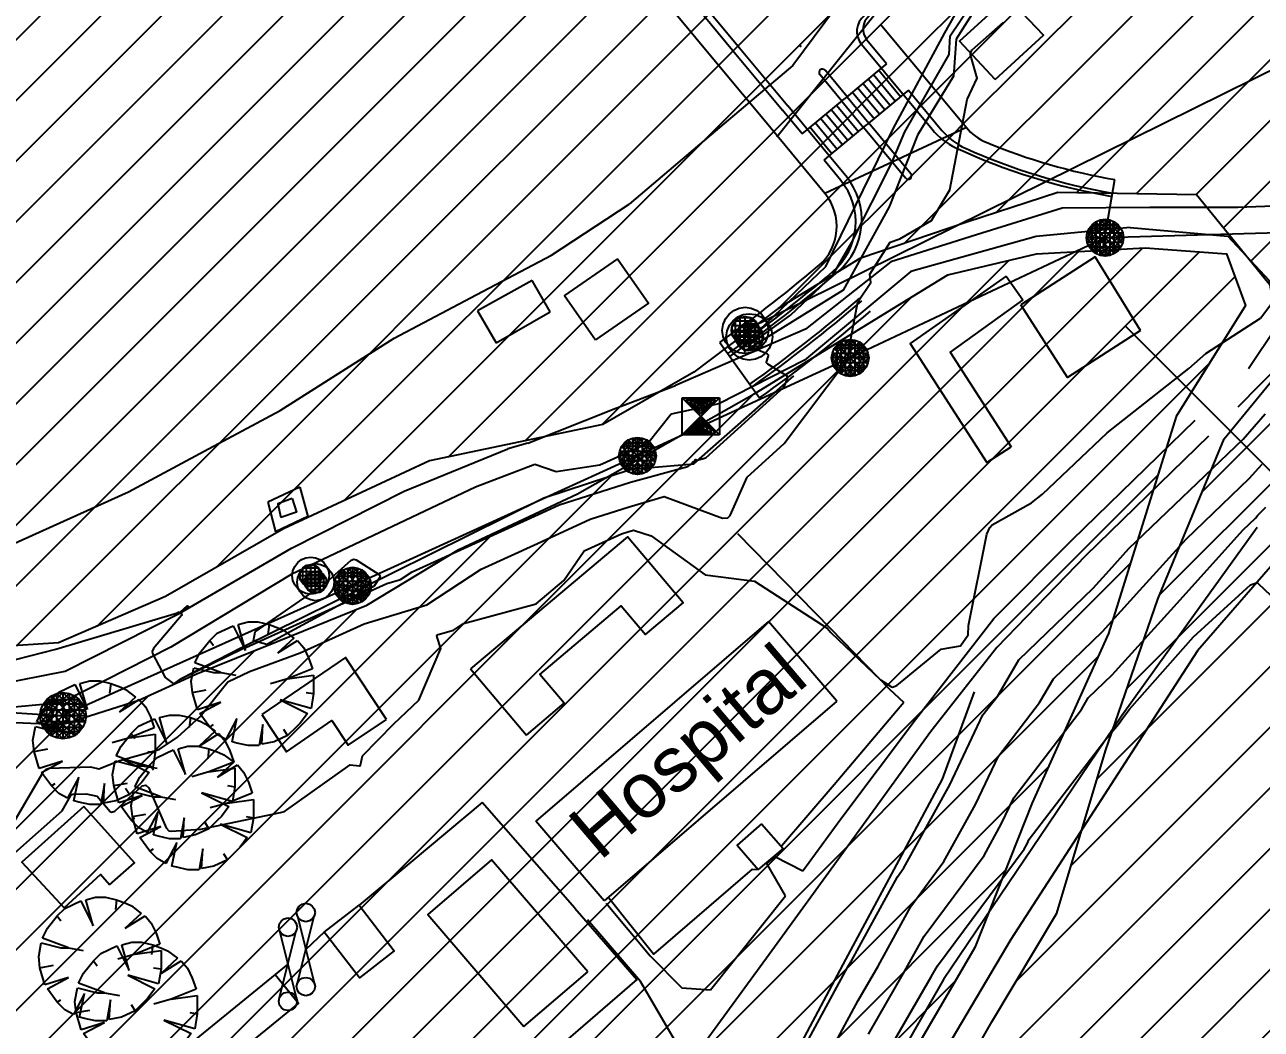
# Model space of a CAD drawing. Extents: x 13365 to 36625, y 86498 to 171760.
# Drawn here: x 15876.2 to 16056.3, y 88306.4 to 88452.8 of the extents above; entities that cross this region are included whole.
import ezdxf

# ---------------------------------------------------------------- set-up
doc = ezdxf.new("R2010")
doc.units = 0
doc.header["$LTSCALE"] = 5
doc.header["$MEASUREMENT"] = 0
for name, pattern in [('18', [13.5, 5, -1.6, 0.3, -1.6, 5]), ('A_CONTINUOUS_LINE', [0]), ('KERB', [16, 5, -6, 5])]:
    doc.linetypes.add(name, pattern=pattern)
doc.layers.get('0').update_dxf_attribs({"linetype": 'A_CONTINUOUS_LINE'})
for name, color, linetype in [('BOUNDARY', 7, 'A_CONTINUOUS_LINE'), ('Commercial', 11, 'Continuous'), ('CONTOUR', 255, 'Continuous'), ('ELECTRIC', 240, 'A_CONTINUOUS_LINE'), ('EXISTING BUILDING', 21, 'A_CONTINUOUS_LINE'), ('EXISTING ROAD', 25, 'A_CONTINUOUS_LINE'), ('Institutional', 151, 'Continuous'), ('Phase1', 7, 'Continuous'), ('Recreational', 73, 'Continuous'), ('RELIEF', 255, 'A_CONTINUOUS_LINE'), ('Residential', 51, 'Continuous'), ('STREAM & RIVER FRONT', 161, 'A_CONTINUOUS_LINE'), ('TELECOM', 94, 'A_CONTINUOUS_LINE'), ('text', 7, 'Continuous'), ('TREES & VEGETN', 72, 'A_CONTINUOUS_LINE')]:
    doc.layers.add(name, color=color, linetype=linetype)

# ---------------------------------------------------------------- blocks, each defined once
blk = doc.blocks.new('S038')
at = {"color": 0}
for p, q in [((-0.5, 0), (0, 0.5)), ((-0.48, -0.13), (0.13, 0.48)), ((0.25, 0.43), (-0.43, -0.25)), ((-0.43, 0.25), (-0.35, 0.35)), ((-0.35, 0.35), (-0.25, 0.43)), ((-0.35, -0.35), (0.35, 0.35)), ((0.35, -0.35), (-0.35, 0.35)), ((-0.35, 0.35), (0.35, 0.35)), ((-0.35, -0.35), (-0.35, 0.35)), ((-0.25, 0.43), (-0.13, 0.48)), ((0.43, -0.25), (-0.25, 0.43)), ((-0.25, 0.43), (-0.25, -0.43)), ((-0.13, 0.48), (0, 0.5)), ((-0.13, -0.48), (-0.13, 0.48)), ((-0.13, 0.48), (0.48, -0.13)), ((0, 0.5), (0.13, 0.48)), ((0.5, 0), (0, 0.5)), ((0, 0.5), (0, -0.5)), ((0.13, 0.48), (0.25, 0.43)), ((0.13, 0.48), (0.13, -0.48)), ((0.25, 0.43), (0.35, 0.35)), ((0.25, -0.43), (0.25, 0.43)), ((0.35, 0.35), (0.43, 0.25)), ((0.35, 0.35), (0.35, -0.35)), ((-0.5, 0), (-0.48, 0.13)), ((-0.48, -0.13), (-0.5, 0)), ((0, -0.5), (-0.5, 0)), ((-0.5, 0), (0.5, 0)), ((-0.48, 0.13), (-0.43, 0.25)), ((0.13, -0.48), (-0.48, 0.13)), ((-0.48, 0.13), (0.48, 0.13)), ((0.43, 0.25), (-0.43, 0.25)), ((-0.43, 0.25), (0.25, -0.43)), ((-0.25, -0.43), (0.43, 0.25)), ((0.48, 0.13), (-0.13, -0.48)), ((0, -0.5), (0.5, 0)), ((0.43, 0.25), (0.48, 0.13)), ((0.48, 0.13), (0.5, 0)), ((0.5, 0), (0.48, -0.13)), ((-0.43, -0.25), (-0.48, -0.13)), ((0.48, -0.13), (-0.48, -0.13)), ((-0.35, -0.35), (-0.43, -0.25)), ((-0.43, -0.25), (0.43, -0.25)), ((0.43, -0.25), (0.35, -0.35)), ((0.48, -0.13), (0.43, -0.25)), ((-0.25, -0.43), (-0.35, -0.35)), ((0.35, -0.35), (-0.35, -0.35)), ((-0.13, -0.48), (-0.25, -0.43)), ((0, -0.5), (-0.13, -0.48)), ((0.13, -0.48), (0, -0.5)), ((0.25, -0.43), (0.13, -0.48)), ((0.35, -0.35), (0.25, -0.43))]:
    blk.add_line(p, q, dxfattribs=at)
blk = doc.blocks.new('S034')
at = {"color": 0}
for p, q in [((-0.43, 0.25), (-0.35, 0.35)), ((-0.35, 0.35), (-0.25, 0.43)), ((-0.25, 0.43), (-0.13, 0.48)), ((-0.21, 0.21), (-0.11, 0.28)), ((-0.13, 0.48), (0, 0.5)), ((-0.11, 0.28), (0, 0.3)), ((-0.11, -0.28), (-0.11, 0.28)), ((-0.11, 0.28), (0.11, 0.28)), ((0, 0.5), (0.13, 0.48)), ((0, 0.3), (0.11, 0.28)), ((0, -0.3), (0, 0.3)), ((0.11, 0.28), (0.21, 0.21)), ((0.11, 0.28), (0.11, -0.28)), ((0.13, 0.48), (0.25, 0.43)), ((0.25, 0.43), (0.35, 0.35)), ((0.35, 0.35), (0.43, 0.25)), ((-0.5, 0), (-0.48, 0.13)), ((-0.48, -0.13), (-0.5, 0)), ((-0.48, 0.13), (-0.43, 0.25)), ((-0.3, 0), (-0.28, 0.11)), ((-0.28, -0.11), (-0.3, 0)), ((0.3, 0), (-0.3, 0)), ((-0.28, 0.11), (-0.21, 0.21)), ((-0.28, -0.11), (-0.28, 0.11)), ((-0.28, 0.11), (0.28, 0.11)), ((-0.21, -0.21), (-0.21, 0.21)), ((-0.21, 0.21), (0.21, 0.21)), ((0.21, 0.21), (0.28, 0.11)), ((0.21, 0.21), (0.21, -0.21)), ((0.28, 0.11), (0.3, 0)), ((0.28, 0.11), (0.28, -0.11)), ((0.3, 0), (0.28, -0.11)), ((0.43, 0.25), (0.48, 0.13)), ((0.48, 0.13), (0.5, 0)), ((0.5, 0), (0.48, -0.13)), ((-0.43, -0.25), (-0.48, -0.13)), ((-0.35, -0.35), (-0.43, -0.25)), ((-0.21, -0.21), (-0.28, -0.11)), ((0.28, -0.11), (-0.28, -0.11)), ((-0.11, -0.28), (-0.21, -0.21)), ((0.21, -0.21), (-0.21, -0.21)), ((0.21, -0.21), (0.11, -0.28)), ((0.28, -0.11), (0.21, -0.21)), ((0.43, -0.25), (0.35, -0.35)), ((0.48, -0.13), (0.43, -0.25)), ((-0.25, -0.43), (-0.35, -0.35)), ((-0.13, -0.48), (-0.25, -0.43)), ((0, -0.5), (-0.13, -0.48)), ((0, -0.3), (-0.11, -0.28)), ((0.11, -0.28), (-0.11, -0.28)), ((0.11, -0.28), (0, -0.3)), ((0.13, -0.48), (0, -0.5)), ((0.25, -0.43), (0.13, -0.48)), ((0.35, -0.35), (0.25, -0.43))]:
    blk.add_line(p, q, dxfattribs=at)
blk = doc.blocks.new('S014')
at = {"color": 0}
for p, q in [((-0.5, -0.5), (-0.5, 0.5)), ((-0.5, 0.5), (0.5, 0.5)), ((-0.5, -0.5), (0.5, 0.5)), ((0.5, -0.5), (-0.5, 0.5)), ((-0.45, -0.4), (-0.45, 0.4)), ((-0.45, 0.4), (-0.05, 0)), ((0.45, 0.4), (0.05, 0)), ((0.45, -0.4), (0.45, 0.4)), ((0.5, 0.5), (0.5, -0.5)), ((-0.05, 0), (-0.45, -0.4)), ((-0.4, -0.3), (-0.4, 0.3)), ((-0.4, 0.3), (-0.1, 0)), ((-0.1, 0), (-0.4, -0.3)), ((-0.35, -0.2), (-0.35, 0.2)), ((-0.35, 0.2), (-0.15, 0)), ((-0.15, 0), (-0.35, -0.2)), ((-0.3, -0.1), (-0.3, 0.1)), ((-0.3, 0.1), (-0.2, 0)), ((-0.2, 0), (-0.3, -0.1)), ((-0.26, -0.02), (-0.26, 0.02)), ((-0.26, 0.02), (-0.24, 0)), ((-0.24, 0), (-0.26, -0.02)), ((0.05, 0), (0.45, -0.4)), ((0.4, 0.3), (0.1, 0)), ((0.1, 0), (0.4, -0.3)), ((0.35, 0.2), (0.15, 0)), ((0.15, 0), (0.35, -0.2)), ((0.3, 0.1), (0.2, 0)), ((0.2, 0), (0.3, -0.1)), ((0.26, 0.02), (0.24, 0)), ((0.24, 0), (0.26, -0.02)), ((0.26, -0.02), (0.26, 0.02)), ((0.3, -0.1), (0.3, 0.1)), ((0.35, -0.2), (0.35, 0.2)), ((0.4, -0.3), (0.4, 0.3)), ((0.5, -0.5), (-0.5, -0.5))]:
    blk.add_line(p, q, dxfattribs=at)
blk = doc.blocks.new('S111')
at = {"color": 0}
for p, q in [((-0.5, 0), (-0.49, 0.04)), ((-0.49, -0.04), (-0.5, 0)), ((-0.49, 0.04), (-0.47, 0.07)), ((-0.47, 0.07), (-0.44, 0.09)), ((-0.44, 0.09), (-0.4, 0.1)), ((-0.4, 0.1), (-0.36, 0.09)), ((-0.36, 0.09), (-0.33, 0.07)), ((-0.36, -0.09), (0.36, 0.09)), ((0.36, -0.09), (-0.36, 0.09)), ((-0.33, 0.07), (-0.31, 0.04)), ((-0.31, 0.04), (-0.3, 0)), ((-0.3, 0), (-0.31, -0.04)), ((0.3, 0), (0.31, 0.04)), ((0.31, -0.04), (0.3, 0)), ((0.31, 0.04), (0.33, 0.07)), ((0.33, 0.07), (0.36, 0.09)), ((0.36, 0.09), (0.4, 0.1)), ((0.4, 0.1), (0.44, 0.09)), ((0.44, 0.09), (0.47, 0.07)), ((0.47, 0.07), (0.49, 0.04)), ((0.49, 0.04), (0.5, 0)), ((0.5, 0), (0.49, -0.04)), ((-0.47, -0.07), (-0.49, -0.04)), ((-0.44, -0.09), (-0.47, -0.07)), ((-0.4, -0.1), (-0.44, -0.09)), ((-0.36, -0.09), (-0.4, -0.1)), ((-0.33, -0.07), (-0.36, -0.09)), ((-0.31, -0.04), (-0.33, -0.07)), ((0.33, -0.07), (0.31, -0.04)), ((0.36, -0.09), (0.33, -0.07)), ((0.4, -0.1), (0.36, -0.09)), ((0.44, -0.09), (0.4, -0.1)), ((0.47, -0.07), (0.44, -0.09)), ((0.49, -0.04), (0.47, -0.07))]:
    blk.add_line(p, q, dxfattribs=at)
blk = doc.blocks.new('S076')
at = {"color": 0}
for p, q in [((-0.35, 0.36), (-0.29, 0.41)), ((-0.29, 0.41), (-0.21, 0.45)), ((-0.21, 0.45), (-0.12, 0.48)), ((-0.12, 0.48), (-0.04, 0.28)), ((-0.04, 0.28), (-0.07, 0.49)), ((-0.07, 0.49), (0.08, 0.49)), ((0.07, 0.43), (0.08, 0.49)), ((0.08, 0.49), (0.2, 0.47)), ((0.2, 0.47), (0.13, 0.22)), ((0.13, 0.22), (0.24, 0.44)), ((0.24, 0.44), (0.32, 0.38)), ((-0.43, 0.25), (-0.37, 0.33)), ((-0.37, 0.33), (-0.25, 0.2)), ((-0.25, 0.2), (-0.35, 0.36)), ((0.32, 0.38), (0.35, 0.35)), ((0.35, 0.35), (0.42, 0.28)), ((-0.48, 0.13), (-0.45, 0.21)), ((-0.45, 0.21), (-0.43, 0.25)), ((-0.04, 0.28), (0, 0.14)), ((0.42, 0.28), (0.37, 0.25)), ((0.42, 0.28), (0.47, 0.17)), ((-0.5, 0.04), (-0.48, 0.13)), ((-0.48, 0.13), (-0.4, 0.12)), ((0.47, 0.17), (0.49, 0.07)), ((-0.5, -0.04), (-0.5, 0.04)), ((0.49, 0.07), (0.33, 0.08)), ((0.33, 0.08), (0.5, 0.05)), ((0.5, 0.05), (0.5, -0.04)), ((-0.48, -0.12), (-0.5, -0.04)), ((-0.27, -0.06), (-0.48, -0.12)), ((-0.47, -0.16), (-0.27, -0.06)), ((0.5, -0.04), (0.48, -0.13)), ((-0.41, -0.29), (-0.47, -0.16)), ((-0.09, -0.26), (-0.07, -0.14)), ((0.47, -0.17), (0.28, -0.13)), ((0.28, -0.13), (0.45, -0.22)), ((0.48, -0.13), (0.47, -0.17)), ((-0.35, -0.35), (-0.41, -0.29)), ((-0.09, -0.26), (-0.17, -0.47)), ((-0.09, -0.32), (-0.09, -0.26)), ((0.24, -0.43), (0.15, -0.26)), ((0.15, -0.26), (0.21, -0.45)), ((0.41, -0.29), (0.35, -0.35)), ((0.45, -0.22), (0.41, -0.29)), ((-0.35, -0.35), (-0.31, -0.32)), ((-0.25, -0.43), (-0.35, -0.35)), ((-0.13, -0.48), (-0.09, -0.32)), ((0.07, -0.49), (0.05, -0.38)), ((0.35, -0.35), (0.24, -0.43)), ((0.35, -0.35), (0.33, -0.32)), ((-0.17, -0.47), (-0.25, -0.43)), ((-0.02, -0.5), (-0.13, -0.48)), ((0.07, -0.49), (-0.02, -0.5)), ((0.21, -0.45), (0.07, -0.49))]:
    blk.add_line(p, q, dxfattribs=at)

msp = doc.modelspace()

# ---------------------------------------------------------------- hatches: boundary and pattern name
at = {"layer": 'Commercial', "linetype": 'Continuous'}
h = msp.add_hatch(dxfattribs=at)
h.set_pattern_fill('ANSI31', color=256, scale=50, style=0)
edge = h.paths.add_edge_path()
edge.add_arc((15950.24, 88496.61), 15.56, 174.6777, 264.6777, ccw=False)
edge.add_line((15934.75, 88498.05), (15906.02, 88532.68))
edge.add_line((15906.02, 88532.68), (15899.63, 88540.38))
edge.add_line((15899.63, 88540.38), (15893.25, 88548.08))
edge.add_line((15893.25, 88548.08), (15910.18, 88562.12))
edge.add_line((15910.18, 88562.12), (15916.56, 88554.43))
edge.add_line((15916.56, 88554.43), (15962.74, 88592.74))
edge.add_line((15962.74, 88592.74), (16082.04, 88691.7))
edge.add_line((16082.04, 88691.7), (16199.02, 88788.75))
edge.add_line((16199.02, 88788.75), (16197.43, 88790.67))
edge.add_line((16197.43, 88790.67), (16212.05, 88802.8))
edge.add_line((16212.05, 88802.8), (16220.35, 88792.79))
edge.add_line((16220.35, 88792.79), (16248.76, 88758.55))
edge.add_line((16248.76, 88758.55), (16262.81, 88741.61))
edge.add_line((16262.81, 88741.61), (16291.54, 88706.98))
edge.add_line((16291.54, 88706.98), (16300.8, 88695.82))
edge.add_line((16300.8, 88695.82), (16286.18, 88683.69))
edge.add_line((16286.18, 88683.69), (16283.3, 88687.15))
edge.add_line((16283.3, 88687.15), (16260.21, 88668))
edge.add_line((16260.21, 88668), (16244.43, 88654.91))
edge.add_line((16244.43, 88654.91), (16207.37, 88624.16))
edge.add_line((16207.37, 88624.16), (16155.82, 88581.4))
edge.add_line((16155.82, 88581.4), (16117.83, 88549.88))
edge.add_line((16117.83, 88549.88), (16110.13, 88543.5))
edge.add_line((16110.13, 88543.5), (16047.02, 88491.14))
edge.add_line((16047.02, 88491.14), (16000.84, 88452.83))
edge.add_line((16000.84, 88452.83), (16013.34, 88437.77))
edge.add_line((16013.34, 88437.77), (15992.73, 88428.16))
edge.add_line((15992.73, 88428.16), (15983.91, 88438.79))
edge.add_line((15983.91, 88438.79), (15977.52, 88446.48))
edge.add_line((15977.52, 88446.48), (15948.79, 88481.12))
at = {"layer": 'Institutional', "linetype": 'Continuous'}
h = msp.add_hatch(dxfattribs=at)
h.set_pattern_fill('ANSI31', color=256, scale=50, style=0)
h.paths.add_polyline_path([(15780.75, 88086.37), (15774.96, 88087.17), (15771.26, 88088.78), (15767.4, 88091.35), (15764.02, 88094.56), (15762.9, 88097.77), (15763.54, 88103.23), (15764.99, 88110.3), (15766.44, 88116.24), (15767.88, 88122.66), (15769.82, 88130.59), (15771.75, 88138.78), (15773.19, 88145.37), (15775.29, 88155.7), (15776.9, 88163.4), (15779.47, 88169.99), (15782.53, 88176.9), (15785.44, 88181.93), (15789.79, 88191.09), (15793.48, 88200.08), (15798.81, 88210.91), (15802.51, 88218.62), (15805.72, 88225.69), (15808.09, 88236.65), (15809.56, 88245.7), (15811.89, 88254.9), (15813.14, 88262.38), (15816.1, 88269.71), (15818.91, 88278.75), (15825.96, 88290.35), (15835.19, 88303.64), (15841.59, 88310.35), (15846.74, 88315.96), (15851.43, 88321.89), (15855.19, 88328.8), (15852.07, 88337.53), (15849.57, 88347.35), (15849.1, 88353.42), (15864.52, 88351.52), (15881.61, 88350.81), (15892.77, 88354.37), (15901.07, 88358.16), (15912.94, 88362.9), (15926.01, 88368.18), (15939.38, 88376.29), (15956.67, 88384.4), (15982.77, 88399.2), (16000.57, 88410.17), (16010.63, 88416.33), (16023.58, 88419.39), (16039.37, 88420.27), (16051.22, 88419.39), (16054.02, 88411.84), (16043.88, 88395.7), (16034.06, 88364.06), (16022.92, 88339.39), (16014.56, 88318.3), (16001.81, 88296.41), (15991.45, 88277.71), (15980.7, 88262.59), (15967.95, 88248.66), (15952.76, 88229.99), (15941.66, 88218.9), (15931.64, 88208.17), (15920.18, 88195.65), (15909.5, 88184.51), (15900, 88173.84), (15893.67, 88163.56), (15881.4, 88155.26), (15874.65, 88150.82), (15858.82, 88139.75), (15848.93, 88134.22), (15827.16, 88126.31), (15814.89, 88118.01), (15808.14, 88111.2), (15799.03, 88099.74), (15793.1, 88092.22), (15785.97, 88087.87)])
at = {"layer": 'Recreational', "linetype": 'Continuous'}
h = msp.add_hatch(dxfattribs=at)
h.set_pattern_fill('ANSI31', color=256, scale=50, style=0)
h.paths.add_polyline_path([(16925.04, 88786.82), (16936.03, 88794.73), (16947.61, 88802.45), (16962.29, 88809.39), (16976.57, 88812.09), (16983.14, 88809), (16986.23, 88800.52), (16986.61, 88791.64), (16967.53, 88779.17), (16951.49, 88770.08), (16934.59, 88758.82), (16914.22, 88751.46), (16893.85, 88741.51), (16869.9, 88732.34), (16848.23, 88722.39), (16827.43, 88716.32), (16807.06, 88707.67), (16796.66, 88696.84), (16791.89, 88682.12), (16793.58, 88667.27), (16776.24, 88655.15), (16755.44, 88642.16), (16730.74, 88633.07), (16699, 88620.88), (16673, 88608.76), (16645.69, 88596.64), (16626.19, 88584.08), (16604.87, 88574.88), (16584.5, 88567.95), (16566.74, 88556.26), (16551.57, 88548.47), (16527.73, 88536.78), (16509.97, 88521.63), (16493.01, 88512.02), (16480.88, 88500.34), (16471.34, 88486.48), (16458.3, 88468.63), (16448.77, 88462.14), (16439.67, 88454.34), (16437.07, 88432.26), (16432.7, 88415.23), (16424.9, 88397.05), (16408.86, 88372.8), (16391.96, 88357.22), (16373.71, 88338.53), (16349.88, 88319.48), (16329.44, 88302.9), (16305.61, 88287.32), (16283.51, 88279.52), (16258.8, 88271.3), (16229.68, 88257.37), (16199.35, 88247.41), (16175.08, 88235.72), (16154.64, 88223.97), (16137.74, 88210.98), (16124.3, 88198.42), (16110.82, 88183.61), (16086.55, 88172.35), (16067.92, 88161.53), (16041.48, 88148.54), (16009.78, 88132.9), (15987.68, 88122.94), (15964.28, 88106.92), (15939.51, 88090.34), (15921.31, 88073.45), (15902.24, 88056.57), (15885.34, 88036.22), (15871.43, 88017.88), (15857.13, 87997.96), (15844.56, 87976.75), (15831.5, 87955.83), (15816.76, 87917.74), (15806.36, 87890.03), (15797.66, 87863.9), (15781.19, 87833.16), (15778.99, 87814.44), (15775.95, 87788.47), (15774.63, 87758.87), (15772.03, 87736.35), (15764.62, 87714.54), (15752.05, 87702.85), (15737.75, 87695.93), (15723.45, 87692.9), (15702.22, 87687.27), (15682.62, 87677.18), (15661.38, 87665.06), (15647.51, 87656.83), (15631.48, 87641.68), (15613.71, 87627.83), (15598.54, 87614.84), (15579.04, 87602.72), (15558.2, 87588.29), (15530.46, 87568.38), (15506.2, 87552.79), (15476.25, 87530.63), (15449.81, 87514.61), (15419.47, 87490.36), (15398.37, 87471.97), (15376.2, 87452.53), (15353.49, 87428.76), (15337.72, 87407.51), (15323.12, 87385.91), (15310.68, 87362.14), (15298.25, 87335.67), (15280.32, 87299.28), (15246.25, 87276.05), (15214.35, 87254.99), (15177.58, 87217.17), (15140.81, 87184.22), (15109.99, 87150.73), (15083, 87205.69), (15068.26, 87236.08), (15049.98, 87278.53), (15039.11, 87304.43), (15028.89, 87340.43), (15019.21, 87365.14), (15012.21, 87383.95), (15005.22, 87400.07), (15002.4, 87411.12), (15003.46, 87420.61), (15010.84, 87421.66), (15020.87, 87421.14), (15033.53, 87424.83), (15054.11, 87429.57), (15070.47, 87435.9), (15082.08, 87438.01), (15097.91, 87441.17), (15110.57, 87445.91), (15125.35, 87450.13), (15132.24, 87452.8), (15148.6, 87458.07), (15162.31, 87460.71), (15176.56, 87464.4), (15188.7, 87468.09), (15197.14, 87473.89), (15202.47, 87479.77), (15211.97, 87490.31), (15220.41, 87498.75), (15229.38, 87506.13), (15239.4, 87515.09), (15251.54, 87523.52), (15261.57, 87530.9), (15272.65, 87537.76), (15285.9, 87546.26), (15296.98, 87551.53), (15310.17, 87558.38), (15326, 87566.82), (15340.77, 87577.89), (15349.82, 87586.98), (15361.96, 87598.57), (15368.82, 87607.53), (15375.68, 87618.08), (15384.17, 87628.75), (15389.98, 87641.4), (15396.31, 87654.58), (15402.64, 87664.07), (15414.25, 87677.78), (15423.22, 87687.26), (15436.94, 87698.33), (15445.45, 87706.35), (15457.05, 87712.68), (15466.03, 87718.48), (15482.91, 87725.86), (15496.63, 87731.13), (15517.74, 87738.51), (15532.51, 87745.36), (15549.48, 87754.4), (15563.2, 87764.42), (15574.81, 87771.8), (15591.69, 87782.34), (15610.69, 87792.88), (15623.47, 87799.33), (15635.61, 87808.29), (15648.8, 87819.36), (15664.1, 87832.01), (15673.6, 87840.44), (15687.92, 87853.25), (15699.53, 87866.96), (15706.39, 87878.03), (15712.72, 87891.73), (15721.69, 87909.13), (15729.61, 87927.05), (15737.59, 87940.39), (15742.34, 87950.41), (15751.31, 87963.06), (15758.17, 87980.45), (15762.91, 87998.38), (15770.36, 88013.75), (15781.44, 88027.45), (15789.88, 88042.21), (15797.32, 88052.35), (15808.93, 88069.74), (15814.2, 88085.03), (15825.28, 88097.15), (15837.42, 88107.7), (15852.76, 88118.32), (15864.9, 88132.55), (15879.67, 88144.15), (15895.56, 88157.48), (15907.17, 88172.77), (15919.31, 88188.58), (15936.19, 88204.39), (15950.97, 88221.79), (15962.58, 88233.91), (15978.99, 88249.87), (15993.76, 88267.27), (16004.32, 88285.19), (16017.03, 88307.5), (16026.53, 88323.31), (16033.59, 88346.96), (16041.25, 88369.09), (16050.91, 88392.43), (16061.79, 88405.71), (16079.8, 88418.7), (16098.35, 88428.12), (16112.55, 88429.46), (16130.27, 88435.49), (16147.6, 88441.93), (16165.97, 88448.18), (16184.87, 88452.98), (16202.81, 88459.7), (16219.52, 88466.15), (16244.19, 88475.43), (16265.73, 88483.48), (16293.92, 88494.68), (16322.75, 88508.12), (16341.39, 88520.69), (16360.93, 88535.09), (16377.91, 88547.57), (16398.45, 88564.25), (16414.47, 88572.89), (16436.6, 88582.55), (16453.32, 88593.79), (16477.34, 88606.27), (16493.41, 88613.06), (16513.91, 88621.7), (16532.86, 88632.31), (16548.56, 88642.55), (16568.74, 88657.59), (16582.83, 88670.71), (16596.61, 88682.23), (16611.92, 88687.13), (16627.87, 88686.63), (16647.1, 88693.59), (16679.29, 88703.61), (16716.75, 88703.08), (16737.86, 88713.09), (16748.94, 88728.38), (16762.13, 88738.92), (16778.49, 88752.63), (16787.39, 88761.04), (16806.07, 88767.18), (16818.95, 88772.26), (16836.58, 88774.3), (16850.13, 88774.97), (16864.37, 88778.36), (16879.96, 88783.1), (16894.88, 88784.45), (16910.81, 88785.47)])
at = {"layer": 'Residential', "linetype": 'Continuous'}
h = msp.add_hatch(dxfattribs=at)
h.set_pattern_fill('ANSI31', color=256, scale=50, style=0)
h.paths.add_polyline_path([(15494.79, 88343.41), (15503.05, 88354.41), (15508.54, 88365.97), (15518.89, 88373.27), (15533.51, 88383.62), (15558.48, 88393.35), (15577.97, 88397), (15607.07, 88403.29), (15633.43, 88411.09), (15654.74, 88415.7), (15676.1, 88420.04), (15693.91, 88430.32), (15706.96, 88438.23), (15719.63, 88447.71), (15731.89, 88457.2), (15742.58, 88464.71), (15752.47, 88472.22), (15759.59, 88482.5), (15770.27, 88493.96), (15781.01, 88509.86), (15800.74, 88539.42), (15819.59, 88560.76), (15833.33, 88584.79), (15840.8, 88609.85), (15845.3, 88632.32), (15851.48, 88654.79), (15854.3, 88685.13), (15858.23, 88705.92), (15868.1, 88730.61), (15884.93, 88750.05), (15909.11, 88767.38), (15929.62, 88784.71), (15946.97, 88802.57), (15959.58, 88816.75), (15976.31, 88831.6), (15988.68, 88843.96), (15999.3, 88855.15), (16010.44, 88865.27), (16025.64, 88888.55), (16038.81, 88906.77), (16059.07, 88923.97), (16078.48, 88949.09), (16109.59, 88960.28), (16133.23, 88970.22), (16158.29, 88983.66), (16181.47, 88991.65), (16209.45, 88998.03), (16237.42, 89001.23), (16258.26, 89000.15), (16285.47, 89001.69), (16309.96, 89002.78), (16328.69, 89000), (16352.28, 89000.7), (16380.04, 89006.24), (16405.71, 89009.71), (16432.07, 89013.17), (16461.22, 89017.33), (16497.3, 89023.57), (16526.44, 89031.89), (16559.74, 89039.51), (16578.48, 89049.91), (16592.35, 89063.77), (16600.68, 89080.41), (16607.78, 89097.88), (16605.7, 89118.67), (16598.76, 89132.53), (16590.44, 89142.24), (16587.66, 89159.57), (16586.97, 89174.81), (16584.89, 89197.69), (16586.97, 89211.55), (16593.21, 89217.79), (16605.01, 89218.48), (16614.72, 89212.24), (16624.43, 89204.62), (16634.15, 89195.61), (16640.39, 89185.9), (16647.33, 89172.04), (16652.88, 89158.87), (16658.43, 89140.16), (16658.43, 89125.6), (16663.29, 89111.05), (16667.45, 89094.41), (16672.91, 89086.02), (16679.34, 89079.24), (16685.41, 89074.24), (16692.2, 89071.03), (16696.49, 89064.25), (16703.28, 89056.04), (16713.28, 89051.4), (16724.35, 89050.33), (16736.14, 89049.26), (16742.57, 89046.41), (16745.78, 89040.7), (16749, 89032.85), (16755.07, 89026.07), (16761.5, 89021.07), (16772.86, 89016.17), (16781.32, 89014.73), (16791.22, 89015.14), (16798.23, 89016.17), (16803.59, 89016.38), (16811.02, 89014.73), (16820.51, 89012.05), (16828.96, 89008.75), (16838.04, 89005.46), (16842.85, 89003.14), (16850.27, 88999.84), (16855.43, 88996.96), (16862.03, 88993.87), (16865.74, 88989.74), (16869.04, 88985.21), (16867.81, 88980.89), (16865.33, 88976.35), (16861.41, 88972.23), (16857.89, 88968.43), (16853.15, 88964.11), (16847.16, 88958.75), (16840.36, 88952.16), (16834.17, 88945.36), (16828.4, 88937.94), (16823.43, 88931.05), (16818.89, 88924.87), (16814.35, 88918.28), (16808.17, 88911.89), (16800.33, 88904.88), (16793.11, 88899.11), (16787.75, 88893.55), (16782.39, 88887.99), (16779.28, 88882.12), (16777.22, 88876.35), (16777.22, 88869.76), (16776.8, 88862.96), (16776.6, 88856.36), (16774.95, 88849.57), (16772.68, 88844), (16769.79, 88839.47), (16766.08, 88836.38), (16761.95, 88834.53), (16757.42, 88833.08), (16749.79, 88833.08), (16738.24, 88832.88), (16728.08, 88831.98), (16721.27, 88831.15), (16714.47, 88830.12), (16708.49, 88828.68), (16702.71, 88826), (16699.62, 88822.5), (16697.76, 88818.17), (16697.97, 88812.61), (16699, 88805.81), (16699.82, 88800.04), (16700.44, 88795.92), (16700, 88789.22), (16697.94, 88783.45), (16695.05, 88777.68), (16692.37, 88770.67), (16688.66, 88764.08), (16684.95, 88758.52), (16679.79, 88754.6), (16674.22, 88749.45), (16668.45, 88743.48), (16662.26, 88737.3), (16653.96, 88731.41), (16649.63, 88727.7), (16640.14, 88721.73), (16632.1, 88715.96), (16620.75, 88707.72), (16611.47, 88700.51), (16599.51, 88692.27), (16589.55, 88686.14), (16580.47, 88678.73), (16571.6, 88671.1), (16563.56, 88663.48), (16555.52, 88657.5), (16544.79, 88650.91), (16530.15, 88642.46), (16514.39, 88633.52), (16499.54, 88625.9), (16487.17, 88620.34), (16477.48, 88616.83), (16464.48, 88609.42), (16448.6, 88600.35), (16437.17, 88594.29), (16421.5, 88586.46), (16411.8, 88580.9), (16397.99, 88572.86), (16386.23, 88566.27), (16371.17, 88554.94), (16361, 88548.89), (16351.51, 88542.09), (16343.88, 88535.5), (16333.78, 88528.28), (16324.29, 88520.46), (16317.69, 88516.54), (16309.03, 88512.83), (16298.72, 88508.51), (16287.9, 88504.05), (16274.15, 88499.34), (16260.78, 88494.83), (16249.67, 88490.13), (16234.99, 88486.18), (16223.31, 88480.91), (16211.26, 88475.64), (16203.73, 88472.07), (16190.55, 88467.74), (16179.34, 88465.04), (16167.85, 88463.91), (16151.28, 88459.58), (16139.23, 88455.07), (16126.05, 88449.99), (16108.72, 88443.97), (16098.5, 88439.02), (16086.83, 88433.75), (16079.86, 88431.31), (16072.33, 88425.47), (16064.98, 88419.08), (16059.15, 88412.87), (16046.86, 88427.97), (16026.65, 88428.3), (16013.4, 88424), (15997.83, 88418.7), (15985.9, 88411.42), (15973.64, 88402.15), (15960.39, 88394.54), (15935.15, 88389.2), (15913.84, 88379.33), (15896.68, 88369.47), (15881.09, 88362.71), (15865.49, 88361.68), (15843.14, 88364.79), (15821.3, 88366.87), (15808.96, 88367.64), (15797.8, 88368.71), (15784.5, 88370), (15769.49, 88370.86), (15751.25, 88370.64), (15731.73, 88370), (15714.09, 88366.67), (15694.41, 88362.99), (15680.14, 88359.75), (15660.69, 88353.49), (15640.15, 88346.79), (15619.17, 88342.48), (15596.47, 88340.53), (15573.72, 88338.78), (15559.14, 88335.05), (15545.23, 88329.97), (15528.27, 88325.9), (15504.18, 88323.19), (15495.03, 88330.84)])
edge = h.paths.add_edge_path(flags=16)
edge.add_arc((15950.24, 88496.61), 15.56, 174.6777, 264.6777, ccw=False)
edge.add_line((15934.75, 88498.05), (15906.02, 88532.68))
edge.add_line((15906.02, 88532.68), (15899.63, 88540.38))
edge.add_line((15899.63, 88540.38), (15893.25, 88548.08))
edge.add_line((15893.25, 88548.08), (15910.18, 88562.12))
edge.add_line((15910.18, 88562.12), (15916.56, 88554.43))
edge.add_line((15916.56, 88554.43), (15962.74, 88592.74))
edge.add_line((15962.74, 88592.74), (16082.04, 88691.7))
edge.add_line((16082.04, 88691.7), (16199.02, 88788.75))
edge.add_line((16199.02, 88788.75), (16197.43, 88790.67))
edge.add_line((16197.43, 88790.67), (16212.05, 88802.8))
edge.add_line((16212.05, 88802.8), (16220.35, 88792.79))
edge.add_line((16220.35, 88792.79), (16248.76, 88758.55))
edge.add_line((16248.76, 88758.55), (16262.81, 88741.61))
edge.add_line((16262.81, 88741.61), (16291.54, 88706.98))
edge.add_line((16291.54, 88706.98), (16300.8, 88695.82))
edge.add_line((16300.8, 88695.82), (16286.18, 88683.69))
edge.add_line((16286.18, 88683.69), (16283.3, 88687.15))
edge.add_line((16283.3, 88687.15), (16260.21, 88668))
edge.add_line((16260.21, 88668), (16244.43, 88654.91))
edge.add_line((16244.43, 88654.91), (16207.37, 88624.16))
edge.add_line((16207.37, 88624.16), (16155.82, 88581.4))
edge.add_line((16155.82, 88581.4), (16117.83, 88549.88))
edge.add_line((16117.83, 88549.88), (16110.13, 88543.5))
edge.add_line((16110.13, 88543.5), (16047.02, 88491.14))
edge.add_line((16047.02, 88491.14), (16000.84, 88452.83))
edge.add_line((16000.84, 88452.83), (16013.34, 88437.77))
edge.add_line((16013.34, 88437.77), (15992.73, 88428.16))
edge.add_line((15992.73, 88428.16), (15983.91, 88438.79))
edge.add_line((15983.91, 88438.79), (15977.52, 88446.48))
edge.add_line((15977.52, 88446.48), (15948.79, 88481.12))

# ---------------------------------------------------------------- linework, layer by layer
at = {"layer": 'BOUNDARY'}
for p, q in [((16004.22, 88354.01), (16002.2, 88355.91)), ((15942.78, 88339.46), (15932.4, 88330.73)), ((15956.32, 88324.06), (15942.78, 88339.46)), ((15932.4, 88330.73), (15924.87, 88324.47)), ((15919.8, 88320.56), (15917.1, 88318.01)), ((15914.51, 88315.87), (15912.63, 88314.37))]:
    msp.add_line(p, q, dxfattribs=at)
at = {"layer": 'BOUNDARY', "color": 4, "linetype": 'A_CONTINUOUS_LINE'}
msp.add_line((15982.11, 88329.74), (15983.03, 88329.67), dxfattribs=at)
at = {"layer": 'BOUNDARY', "color": 18, "linetype": '18'}
for points in [[(15916.25, 88385.4), (15911.59, 88383.22), (15912.7, 88378.9)], [(15916.25, 88385.4), (15917.41, 88381.09), (15912.7, 88378.9)]]:
    msp.add_lwpolyline(points, dxfattribs=at)
at = {"layer": 'BOUNDARY'}
for points in [[(15979.99, 88378.65), (15993.54, 88364.8), (16002.2, 88355.91)], [(16004.22, 88354.01), (15994.1, 88342.01), (15986.43, 88333.06)], [(15982.11, 88329.74), (15967.77, 88317.33), (15961.26, 88325.52)], [(15956.32, 88324.06), (15965.31, 88313.65), (15947.82, 88298.5), (15957.61, 88287.57)]]:
    msp.add_lwpolyline(points, dxfattribs=at)
at = {"layer": 'CONTOUR', "color": 252, "linetype": 'A_CONTINUOUS_LINE'}
for points in [[(15873.11, 88359.85), (15880.68, 88361.79), (15898.4, 88367.07), (15898.57, 88367.17), (15898.85, 88367.21), (15899.82, 88368.08), (15899.96, 88368.07), (15899.95, 88367.93), (15899.01, 88367.16), (15898.95, 88367.07), (15898.95, 88367.04), (15899.05, 88366.78), (15899.05, 88366.76), (15899.02, 88366.69), (15898.42, 88366.02), (15894.9, 88361.86), (15894.73, 88361.45), (15894.78, 88361.14), (15896.62, 88357.66), (15897.77, 88356.78), (15897.88, 88356.74), (15897.97, 88356.77), (15898.92, 88357.44), (15898.95, 88357.47), (15898.99, 88357.51), (15907.91, 88361.87), (15908.38, 88362.04), (15928.92, 88371.34), (15930.89, 88371.94), (15932.59, 88373.06), (15951.5, 88381.66), (15954, 88382.81), (15964.42, 88386.13), (15972.77, 88388.4), (15973.36, 88388.78), (15973.37, 88388.78), (15973.38, 88388.84), (15973.4, 88388.91), (15973.5, 88389.07), (15973.51, 88389.08), (15973.53, 88389.08), (15973.67, 88389.04), (15973.68, 88389.04), (15973.7, 88389.06), (15973.87, 88389.42), (15973.91, 88389.44), (15973.92, 88389.43), (15973.98, 88389.28), (15973.99, 88389.27), (15975.38, 88389.67), (15986.78, 88400.02), (15987.32, 88401.36), (15987.17, 88401.62), (15984.4, 88403.29), (15984.23, 88403.52), (15984.22, 88403.6), (15984.51, 88404.53), (15984.5, 88404.62), (15984.37, 88404.75), (15982.33, 88405.62), (15981.8, 88405.58), (15981.76, 88405.61), (15981.94, 88406.27), (15987.73, 88410.44), (15993.82, 88416.22), (15996.64, 88421.1), (16002.43, 88432.54), (16004.37, 88437.16), (16006.56, 88440.98), (16010.83, 88448.45), (16010.99, 88451.15), (16015.32, 88457.6)], [(15999.06, 88305.69), (16004.34, 88314.81), (16007.17, 88319.98), (16015.91, 88331.73), (16018.42, 88336.29), (16020.25, 88340.13), (16030.1, 88352.98), (16031.1, 88354.67), (16034.59, 88358.04), (16043.12, 88367.48), (16053.68, 88379.17), (16055.46, 88380.88), (16055.82, 88381.29), (16056.96, 88382.49)]]:
    msp.add_lwpolyline(points, dxfattribs=at)
at = {"layer": 'CONTOUR', "color": 33, "linetype": 'A_CONTINUOUS_LINE'}
for points in [[(15874.82, 88336.95), (15878.83, 88343.86), (15879.28, 88344.31), (15879.74, 88344.45), (15885.76, 88344.63), (15886.96, 88344.36), (15890, 88345.58), (15895.75, 88347.16), (15898.42, 88348.95), (15901.72, 88351.95), (15905.74, 88357.01), (15908.89, 88358.55), (15916.26, 88361.23), (15925.62, 88365.48), (15934.74, 88368.24), (15942.63, 88373.43), (15950.87, 88377.17), (15958.54, 88380.7), (15964.22, 88382.51), (15969.29, 88384.01), (15977.83, 88380.88), (15978.58, 88380.91), (15978.95, 88381.26), (15981.4, 88386.85), (15986.81, 88391.76), (15996.1, 88404.12), (15996.15, 88404.2), (15996.15, 88404.21), (15996.15, 88404.22), (15996.1, 88404.42), (15996.25, 88405.69), (15997.52, 88412.38), (15999.4, 88415.2), (15999.28, 88416.4), (16002.25, 88421.07), (16003.65, 88421.59), (16008.27, 88424.26), (16010.93, 88428.71), (16013.46, 88441.87), (16014.9, 88444.99), (16013.93, 88448.39), (16013.94, 88448.67), (16014.2, 88449.09), (16018.77, 88453.13)], [(15874.71, 88332.09), (15881.59, 88338.25), (15882.87, 88340.46), (15883.02, 88340.6), (15883.16, 88340.64), (15885.09, 88340.7), (15886.7, 88340.34), (15888.59, 88338.14), (15888.8, 88338.04), (15889.27, 88338.18), (15893.29, 88341.85), (15893.78, 88341.96), (15894.25, 88341.6), (15896.76, 88335.74), (15897.14, 88335.33), (15897.48, 88335.25), (15901.83, 88335.57), (15913.44, 88337.96), (15914, 88338.14), (15923.56, 88344.93), (15924.91, 88344.77), (15925.02, 88344.8), (15925.09, 88344.89), (15925.35, 88346.25), (15929.91, 88350.91), (15933.57, 88354.34), (15936.78, 88361.88), (15936.2, 88363.66), (15936.22, 88363.81), (15936.37, 88363.94), (15938.6, 88364.54), (15940.08, 88365.51), (15950.67, 88368.38), (15954.71, 88371.79), (15957.67, 88376.09), (15963.09, 88378.58), (15964.03, 88378.88), (15964.86, 88379.13), (15967.44, 88378.27), (15975.29, 88372.63), (15982.45, 88371.71), (15993.07, 88364.86), (15993.59, 88364.19), (16000.82, 88357.32), (16002.41, 88356.28), (16002.56, 88356.24), (16003.2, 88356.48), (16009.68, 88361.79), (16012.46, 88362.28), (16013.59, 88363.89), (16013.63, 88365.24), (16016.3, 88378.55), (16016.74, 88379.53), (16017.12, 88379.88), (16022.81, 88383.1), (16024.41, 88384.35), (16033.84, 88393.28), (16045.73, 88402.69), (16048.22, 88404.87), (16056.2, 88409.99), (16057.84, 88412.19)], [(15988.81, 88302.04), (15996.09, 88315.52), (15996.6, 88316.39), (16003.29, 88328.62), (16004.25, 88329.91), (16010.91, 88342.01), (16015.75, 88352.2), (16017.9, 88355), (16021, 88360.24), (16031.79, 88370.66), (16034.13, 88373.25), (16037.03, 88376.46), (16053.64, 88392.4), (16056.87, 88396.08)], [(15992.38, 88300.99), (15997.58, 88310.6), (16000.47, 88315.6), (16005.23, 88324.3), (16010.08, 88330.82), (16014.66, 88339.15), (16018, 88346.17), (16024, 88353.99), (16026.05, 88357.45), (16033.19, 88364.35), (16038.62, 88370.36), (16045.35, 88377.82), (16054.55, 88386.64), (16056.41, 88388.75)], [(15927.94, 88372.34), (15927, 88370.9), (15911.43, 88362.48), (15909.5, 88363.01), (15909.71, 88364.29), (15919.99, 88371.4), (15923.72, 88374.73), (15924.1, 88374.88), (15924.44, 88374.79), (15927.77, 88372.68), (15927.94, 88372.34)], [(16000.54, 88300.77), (16008.21, 88314.02), (16009.11, 88315.66), (16021.74, 88332.64), (16022.18, 88333.44), (16022.49, 88334.1), (16033.66, 88348.66), (16035.48, 88350.85), (16036.08, 88351.66), (16037.1, 88353.02), (16046.42, 88363.58), (16054.75, 88371.15), (16055.62, 88371.47), (16055.82, 88371.39), (16057.68, 88369.61)]]:
    msp.add_lwpolyline(points, dxfattribs=at)
at = {"layer": 'CONTOUR', "color": 5, "linetype": 'A_CONTINUOUS_LINE'}
msp.add_lwpolyline([(15880.78, 88354.17), (15879.2, 88353.86), (15879.1, 88353.75), (15879.15, 88353.63), (15880.3, 88352.92), (15880.37, 88352.82), (15880.33, 88352.59), (15878.91, 88350.46), (15878.94, 88350.2), (15879.25, 88350.13), (15882.13, 88351.38), (15882.33, 88351.57), (15882.35, 88351.74), (15881.69, 88353.73), (15881.56, 88354.25), (15881.53, 88354.29), (15881.47, 88354.3), (15880.78, 88354.17)], dxfattribs=at)
at = {"layer": 'ELECTRIC', "linetype": 'A_CONTINUOUS_LINE'}
msp.add_lwpolyline([(16203.42, 88518.63), (16145.3, 88489.67), (16063.9, 88449.15), (15981.13, 88408.22), (15981.72, 88407.28)], dxfattribs=at)
at = {"layer": 'EXISTING BUILDING', "linetype": 'A_CONTINUOUS_LINE'}
for p, q in [((16032.12, 88418.95), (16021.26, 88411.93)), ((16038.71, 88408.23), (16032.12, 88418.95)), ((16019.15, 88416.15), (16021.58, 88412.69)), ((16016.32, 88388.98), (16019.87, 88391.27)), ((15941.12, 88358.9), (15949.24, 88349.27)), ((15994.49, 88354.22), (15960.57, 88325.11)), ((15960.57, 88325.11), (15950.61, 88336.72)), ((15919.8, 88320.56), (15924.87, 88324.47)), ((15912.63, 88314.37), (15892.04, 88297.6)), ((15948.86, 88306.8), (15958.18, 88314.79))]:
    msp.add_line(p, q, dxfattribs=at)
for points in [[(16017.51, 88444.78), (16012.36, 88450.39), (16019.31, 88456.76)], [(16017.51, 88444.78), (16024.56, 88451.25), (16019.31, 88456.76)], [(15962.52, 88418.64), (15954.8, 88413.29), (15959.31, 88406.83)], [(15962.52, 88418.64), (15967.01, 88412.21), (15959.31, 88406.83)], [(16019.15, 88416.15), (16005.15, 88406.31), (16016.32, 88388.98)], [(16021.58, 88412.69), (16011, 88405.04), (16019.87, 88391.27)], [(16038.71, 88408.23), (16028.08, 88401.37), (16021.26, 88411.93)], [(15915.13, 88383.71), (15913.01, 88382.95), (15913.48, 88380.96)], [(15915.13, 88383.71), (15915.75, 88381.76), (15913.48, 88380.96)], [(15949.24, 88349.27), (15954.74, 88353.91), (15951.2, 88358.11), (15963.05, 88368.1), (15966.6, 88363.9), (15972.1, 88368.54), (15963.99, 88378.17), (15941.12, 88358.9)], [(15994.49, 88354.22), (15984.52, 88365.83), (15950.61, 88336.72)], [(15928.88, 88351.51), (15922.87, 88360.56), (15910.69, 88352.28)], [(15910.69, 88352.28), (15914.31, 88346.82), (15920.91, 88351.4), (15923.28, 88347.79), (15928.88, 88351.51)], [(15884.77, 88338.86), (15875.72, 88330.76), (15881.88, 88324.11)], [(15888.52, 88327.43), (15892.13, 88330.63), (15884.77, 88338.86)], [(15983.51, 88336.31), (15979.96, 88333.2), (15983.03, 88329.67)], [(15983.51, 88336.31), (15986.63, 88332.75), (15983.03, 88329.67)], [(15958.18, 88314.79), (15944.18, 88331.11), (15934.86, 88323.12), (15948.86, 88306.8)], [(15888.52, 88327.43), (15887.19, 88328.93), (15881.88, 88324.11)], [(15924.87, 88324.47), (15929.99, 88317.81), (15924.93, 88313.91), (15919.8, 88320.56)], [(15912.63, 88314.37), (15916.04, 88310.18), (15895.45, 88293.41), (15892.04, 88297.6)]]:
    msp.add_lwpolyline(points, dxfattribs=at)
at = {"layer": 'EXISTING BUILDING', "linetype": 'KERB'}
for points in [[(15950.07, 88415.5), (15942.14, 88411.1), (15944.84, 88406.4)], [(15944.84, 88406.4), (15952.71, 88410.91), (15950.07, 88415.5)]]:
    msp.add_lwpolyline(points, dxfattribs=at)
at = {"layer": 'EXISTING ROAD', "linetype": 'A_CONTINUOUS_LINE'}
for p, q in [((16037.18, 88423.21), (16051.45, 88421.97)), ((15989.89, 88408.42), (15970.97, 88400.18)), ((15977.28, 88397.51), (15970.34, 88396.03)), ((15931.45, 88384.82), (15946.56, 88390.95)), ((15949.43, 88391.81), (15946.56, 88390.95)), ((15950.45, 88388.7), (15941.83, 88385.38))]:
    msp.add_line(p, q, dxfattribs=at)
at = {"layer": 'EXISTING ROAD', "linetype": 'KERB'}
for p, q in [((16028.76, 88377.71), (16054.43, 88402.67)), ((16030.73, 88375.43), (16052.91, 88397.02))]:
    msp.add_line(p, q, dxfattribs=at)
at = {"layer": 'EXISTING ROAD', "linetype": 'A_CONTINUOUS_LINE'}
for points in [[(16116.59, 88440.86), (16098.54, 88432.8), (16082.8, 88425.73), (16075.73, 88419.48), (16062.49, 88406.82), (16052.91, 88397.02)], [(16097.37, 88435.8), (16081.45, 88429.38), (16074.58, 88428.26), (16067.31, 88426.68), (16052.88, 88426.15), (16040.09, 88426.11), (16027.3, 88426.06), (16014.82, 88422.13), (16002.34, 88418.21), (15989.89, 88408.42)], [(16037.18, 88423.21), (16023.52, 88421.92), (16005.23, 88416.82), (15989.75, 88403.91), (15977.28, 88397.51)], [(16054.43, 88402.67), (16058.57, 88408.84), (16057.51, 88415.44), (16051.45, 88421.97)], [(15949.43, 88391.81), (15962.05, 88396.79), (15970.97, 88400.18)], [(15970.34, 88396.03), (15966.94, 88391.76), (15959.96, 88388.6), (15953.57, 88387.63), (15950.45, 88388.7)], [(15941.83, 88385.38), (15924.2, 88377.01), (15914.98, 88372.66), (15897.43, 88362.07), (15881.49, 88353.97), (15871.97, 88353.11)], [(15872.15, 88356.61), (15882.04, 88358.57), (15898.66, 88366.97), (15915.02, 88376.49), (15931.45, 88384.82)]]:
    msp.add_lwpolyline(points, dxfattribs=at)
at = {"layer": 'EXISTING ROAD', "linetype": 'KERB'}
for points in [[(15960.86, 88324.78), (15967.25, 88317.1), (15971.87, 88312.44), (15976.07, 88312.16), (15986.97, 88325.86), (15984.26, 88330.57), (15985.43, 88331.55), (15989.52, 88329.46), (15995.04, 88337.07), (16005.95, 88351.55), (16017.33, 88366.23), (16028.76, 88377.71)], [(16030.73, 88375.43), (16017.78, 88362.01), (16008.15, 88349.8), (15994.05, 88330.26), (15984.63, 88317.27), (15971.08, 88298.78), (15956.99, 88279.9), (15943.41, 88260.72), (15929.72, 88243.13)], [(15927.6, 88255.04), (15929.73, 88253.46), (15932.8, 88252.9), (15947.86, 88271.93), (15959.17, 88287.29), (15970.98, 88304.63), (15965.86, 88313.37), (15958.12, 88322.32)]]:
    msp.add_lwpolyline(points, dxfattribs=at)
at = {"layer": 'Institutional', "linetype": 'Continuous'}
msp.add_lwpolyline([(15864.52, 88351.52), (15881.61, 88350.81), (15892.77, 88354.37), (15901.07, 88358.16), (15912.94, 88362.9), (15926.01, 88368.18), (15939.38, 88376.29), (15956.67, 88384.4), (15982.77, 88399.2), (16000.57, 88410.17), (16010.63, 88416.33), (16023.58, 88419.39), (16039.37, 88420.27), (16051.22, 88419.39), (16054.02, 88411.84), (16043.88, 88395.7), (16034.06, 88364.06), (16022.92, 88339.39), (16014.56, 88318.3), (16001.81, 88296.41)], dxfattribs=at)
at = {"layer": 'Phase1'}
for p, q in [((15951.07, 88484.64), (15980.28, 88449.42)), ((15957.49, 88475.34), (15979.51, 88448.78)), ((16001.72, 88447.07), (15998.85, 88450.53)), ((15979.51, 88448.78), (15986.54, 88440.32)), ((15980.28, 88449.42), (15987.31, 88440.96)), ((16008.35, 88437.52), (15998.08, 88449.9)), ((16001.72, 88447.07), (16000.95, 88446.43)), ((15995.18, 88441.64), (15991.99, 88445.49)), ((15995.95, 88442.28), (15992.76, 88446.13)), ((16000.95, 88446.43), (15995.57, 88441.96)), ((16002.99, 88441.63), (15999.8, 88445.47)), ((16003.76, 88442.26), (16000.57, 88446.11)), ((16000.68, 88439.71), (15997.49, 88443.56)), ((16001.45, 88440.35), (15998.26, 88444.2)), ((16002.22, 88440.99), (15999.03, 88444.84)), ((16004.92, 88443.22), (16004.15, 88442.58)), ((15990.18, 88437.49), (15995.57, 88441.96)), ((15995.18, 88441.64), (15998.37, 88437.8)), ((15995.95, 88442.28), (15999.14, 88438.43)), ((15999.91, 88439.07), (15996.72, 88442.92)), ((16004.15, 88442.58), (15998.76, 88438.11)), ((15989.41, 88436.85), (15986.54, 88440.32)), ((15993.37, 88433.65), (15987.31, 88440.96)), ((15996.07, 88435.88), (15992.87, 88439.73)), ((15996.84, 88436.52), (15993.64, 88440.37)), ((15997.61, 88437.16), (15994.41, 88441)), ((15993.76, 88433.96), (15990.56, 88437.81)), ((15994.53, 88434.6), (15991.33, 88438.45)), ((15995.3, 88435.24), (15992.1, 88439.09)), ((15993.37, 88433.65), (15998.76, 88438.11)), ((16004.49, 88430.43), (15998.37, 88437.8)), ((16005.26, 88431.06), (15999.14, 88438.43)), ((15989.41, 88436.85), (15990.18, 88437.49)), ((15992.6, 88433.01), (15993.37, 88433.65)), ((15995.03, 88430.08), (15992.6, 88433.01)), ((16033.29, 88420.36), (16034.97, 88430.21)), ((15977.44, 88406.47), (15983.22, 88398.38))]:
    msp.add_line(p, q, dxfattribs=at)
at = {"layer": 'Phase1', "linetype": 'Continuous'}
for p, q in [((16004.92, 88443.22), (16009.78, 88437.36)), ((15995.79, 88430.73), (15993.37, 88433.65))]:
    msp.add_line(p, q, dxfattribs=at)
at = {"layer": 'Phase1'}
msp.add_lwpolyline([(16000.84, 88452.83), (16013.34, 88437.77), (15992.73, 88428.16), (15983.91, 88438.79), (15977.52, 88446.48), (15948.79, 88481.12)], dxfattribs=at)
for centre, radius, start, end in [((16000.39, 88451.81), 3, 129.6777, 219.6777), ((16000.78, 88452.13), 2.5, 129.6777, 219.6777), ((15992.38, 88445.81), 0.5, 129.6777, 219.6777), ((15992.38, 88445.81), 0.5, 39.6777, 129.6777), ((16019.11, 88442.56), 7.5, 219.6777, 247.4585), ((16016.04, 88443.91), 10, 219.6777, 245.0499), ((16017.09, 88443.43), 9.5, 219.6777, 245.8755), ((16049.7, 88516.25), 89.79, 245.0499, 260.2881), ((16049.7, 88516.25), 89.29, 245.8755, 260.2881), ((16049.7, 88516.25), 87.29, 247.4585, 260.2881), ((15988.1, 88424.34), 10, 310.6135, 39.6777), ((16004.87, 88430.74), 0.5, 309.6777, 39.6777), ((15987.72, 88424.02), 9.5, 310.4809, 39.6777), ((16004.87, 88430.74), 0.5, 219.6777, 309.6777), ((15986.96, 88423.37), 7.5, 310.2156, 39.6777), ((15847.46, 88588.35), 223.55, 305.5512, 310.4809), ((15847.46, 88588.35), 225.55, 305.5512, 310.4809), ((15847.46, 88588.35), 226.05, 305.5512, 310.6135), ((15847.46, 88588.35), 231.05, 305.5512, 310.5932), ((15847.46, 88588.35), 231.54, 305.5512, 310.5913), ((15847.46, 88588.35), 233.49, 305.5512, 310.5837)]:
    msp.add_arc(centre, radius, start, end, dxfattribs=at)
msp.add_point((15989.18, 88449.66), dxfattribs=at)
at = {"layer": 'Recreational', "linetype": 'Continuous'}
msp.add_lwpolyline([(15936.19, 88204.39), (15950.97, 88221.79), (15962.58, 88233.91), (15978.99, 88249.87), (15993.76, 88267.27), (16004.32, 88285.19), (16017.03, 88307.5), (16026.53, 88323.31), (16033.59, 88346.96), (16041.25, 88369.09), (16050.91, 88392.43), (16061.79, 88405.71), (16079.8, 88418.7), (16098.35, 88428.12), (16112.55, 88429.46), (16130.27, 88435.49), (16147.6, 88441.93), (16165.97, 88448.18), (16184.87, 88452.98)], dxfattribs=at)
at = {"layer": 'RELIEF'}
for p, q in [((15973.64, 88388.8), (15988.19, 88401.61)), ((15964.52, 88387.99), (15973.64, 88388.8)), ((15898.93, 88357.52), (15907.85, 88362.09))]:
    msp.add_line(p, q, dxfattribs=at)
for points in [[(15985.71, 88436.44), (15995.1, 88448.17), (16004.49, 88459.9), (16013.52, 88471.07)], [(15983.21, 88408.29), (15992.86, 88417.54), (16002.69, 88437.61), (16010.2, 88451.58), (16019.75, 88468.55)], [(16018.84, 88461.74), (16011.86, 88450.67), (16011.47, 88445.26), (16006.21, 88436.67), (16002.1, 88426.25), (15995.37, 88414.09), (15980.93, 88405.1)], [(15907.85, 88362.09), (15929.82, 88372.96), (15951.8, 88383.83), (15964.52, 88387.99)], [(16055.68, 88379.5), (16045.8, 88365.76), (16035.92, 88352.02), (16022.96, 88332.84), (16010.01, 88313.66), (16001.25, 88298.39), (15992.5, 88283.13), (15982.55, 88264.16), (15972.6, 88245.2), (15965.96, 88231.91), (15959.32, 88218.62)], [(15967.16, 88273.24), (15969.73, 88280.41), (15979.72, 88292.58), (15988.14, 88302.23), (15995.78, 88316.56), (16002.81, 88329.69), (16009.84, 88342.82), (16014.5, 88355.56)]]:
    msp.add_lwpolyline(points, dxfattribs=at)
at = {"layer": 'Residential', "linetype": 'Continuous'}
msp.add_lwpolyline([(16139.23, 88455.07), (16126.05, 88449.99), (16108.72, 88443.97), (16098.5, 88439.02), (16086.83, 88433.75), (16079.86, 88431.31), (16072.33, 88425.47), (16064.98, 88419.08), (16059.15, 88412.87), (16046.86, 88427.97), (16026.65, 88428.3), (16013.4, 88424), (15997.83, 88418.7), (15985.9, 88411.42), (15973.64, 88402.15), (15960.39, 88394.54), (15935.15, 88389.2), (15913.84, 88379.33), (15896.68, 88369.47), (15881.09, 88362.71), (15865.49, 88361.68)], dxfattribs=at)
at = {"layer": 'STREAM & RIVER FRONT', "linetype": 'Continuous'}
for points in [[(15998.93, 88461.47), (15988.04, 88446.8)], [(15988.04, 88446.8), (15976.12, 88436.7), (15964.2, 88426.61)], [(15846.14, 88363.38), (15857.25, 88369.31), (15874.26, 88377.01), (15891.27, 88384.71), (15902.31, 88390.63), (15913.36, 88396.56), (15929.99, 88407.08), (15941.1, 88412.96), (15952.92, 88419.19), (15964.2, 88426.61)], [(16093.89, 88422.55), (16086.62, 88407.18), (16073.42, 88391.97), (16060.21, 88376.76), (16047, 88361.54), (16037.95, 88347.52), (16028.89, 88333.5), (16019.83, 88319.48), (16009.04, 88301.27), (15998.25, 88283.06), (15987.46, 88264.84), (15979.28, 88249.45), (15971.09, 88234.06), (15962.91, 88218.67), (15962.81, 88203.35), (15962.71, 88188.04), (15964.82, 88174.34), (15966.94, 88160.65), (15967.37, 88136.76)]]:
    msp.add_lwpolyline(points, dxfattribs=at)
at = {"layer": 'TELECOM', "linetype": 'A_CONTINUOUS_LINE'}
for p, q in [((16071.55, 88422.78), (16033.54, 88421.73)), ((15923.92, 88371.01), (15881.73, 88352.08)), ((15842.05, 88354.58), (15881.73, 88352.08))]:
    msp.add_line(p, q, dxfattribs=at)
msp.add_lwpolyline([(16033.54, 88421.73), (15996.41, 88404.22), (15965.43, 88389.94), (15923.92, 88371.01)], dxfattribs=at)
at = {"layer": 'text', "linetype": 'Continuous'}
msp.add_line((16036.46, 88408.89), (16299.96, 88145.39), dxfattribs=at)

# ---------------------------------------------------------------- block references
at = {"layer": 'BOUNDARY', "color": 206, "xscale": 13.5, "yscale": 13.5, "zscale": 13.5, "rotation": 270}
for p in [(15917.1, 88318.01), (15914.51, 88315.87)]:
    msp.add_blockref('S111', p, dxfattribs=at)
at = {"layer": 'ELECTRIC', "rotation": 270}
for p, xscale, yscale, zscale in [((15981.13, 88408.22), 6.75, 6.75, 6.75), ((15981.13, 88408.22), 6.75, 6.75, 6.75), ((15981.72, 88407.28), 6.75, 6.75, 6.75), ((15981.72, 88407.28), 6.75, 6.75, 6.75), ((15917.82, 88372.5), 5.4, 5.4, 5.4), ((15917.82, 88372.5), 5.4, 5.4, 5.4), ((15918.54, 88371.54), 5.4, 5.4, 5.4), ((15918.54, 88371.54), 5.4, 5.4, 5.4)]:
    msp.add_blockref('S034', p, dxfattribs=dict(at, xscale=xscale, yscale=yscale, zscale=zscale))
at = {"layer": 'EXISTING ROAD', "color": 2, "xscale": 5.4, "yscale": 5.4, "zscale": 5.4, "rotation": 270}
msp.add_blockref('S014', (15974.65, 88395.69), dxfattribs=at)
msp.add_blockref('S014', (15974.65, 88395.69), dxfattribs=at)
at = {"layer": 'TELECOM', "rotation": 270}
for p, xscale, yscale, zscale in [((16033.54, 88421.73), 5.4, 5.4, 5.4), ((16033.54, 88421.73), 5.4, 5.4, 5.4), ((15996.41, 88404.22), 5.4, 5.4, 5.4), ((15996.41, 88404.22), 5.4, 5.4, 5.4), ((15965.43, 88389.94), 5.4, 5.4, 5.4), ((15965.43, 88389.94), 5.4, 5.4, 5.4), ((15923.92, 88371.01), 5.4, 5.4, 5.4), ((15923.92, 88371.01), 5.4, 5.4, 5.4), ((15881.73, 88352.08), 6.75, 6.75, 6.75), ((15881.73, 88352.08), 6.75, 6.75, 6.75)]:
    msp.add_blockref('S038', p, dxfattribs=dict(at, xscale=xscale, yscale=yscale, zscale=zscale))
at = {"layer": 'TREES & VEGETN', "xscale": 18, "yscale": 18, "zscale": 18, "rotation": 270}
for p in [(15909.42, 88356.74), (15886.36, 88348.15), (15897.96, 88343.17), (15900.66, 88338.64), (15887.2, 88316.63), (15892.47, 88310.08)]:
    msp.add_blockref('S076', p, dxfattribs=at)

# ---------------------------------------------------------------- texts
at = {"layer": 'text', "linetype": 'Continuous', "insert": (15954.73, 88336.9), "char_height": 8, "width": 26.4658, "attachment_point": 1, "rotation": 40.3993}
msp.add_mtext('{\\fArial|b0|i0|c0|p34;Hospital}', dxfattribs=at)

doc.saveas('drawing.dxf')
